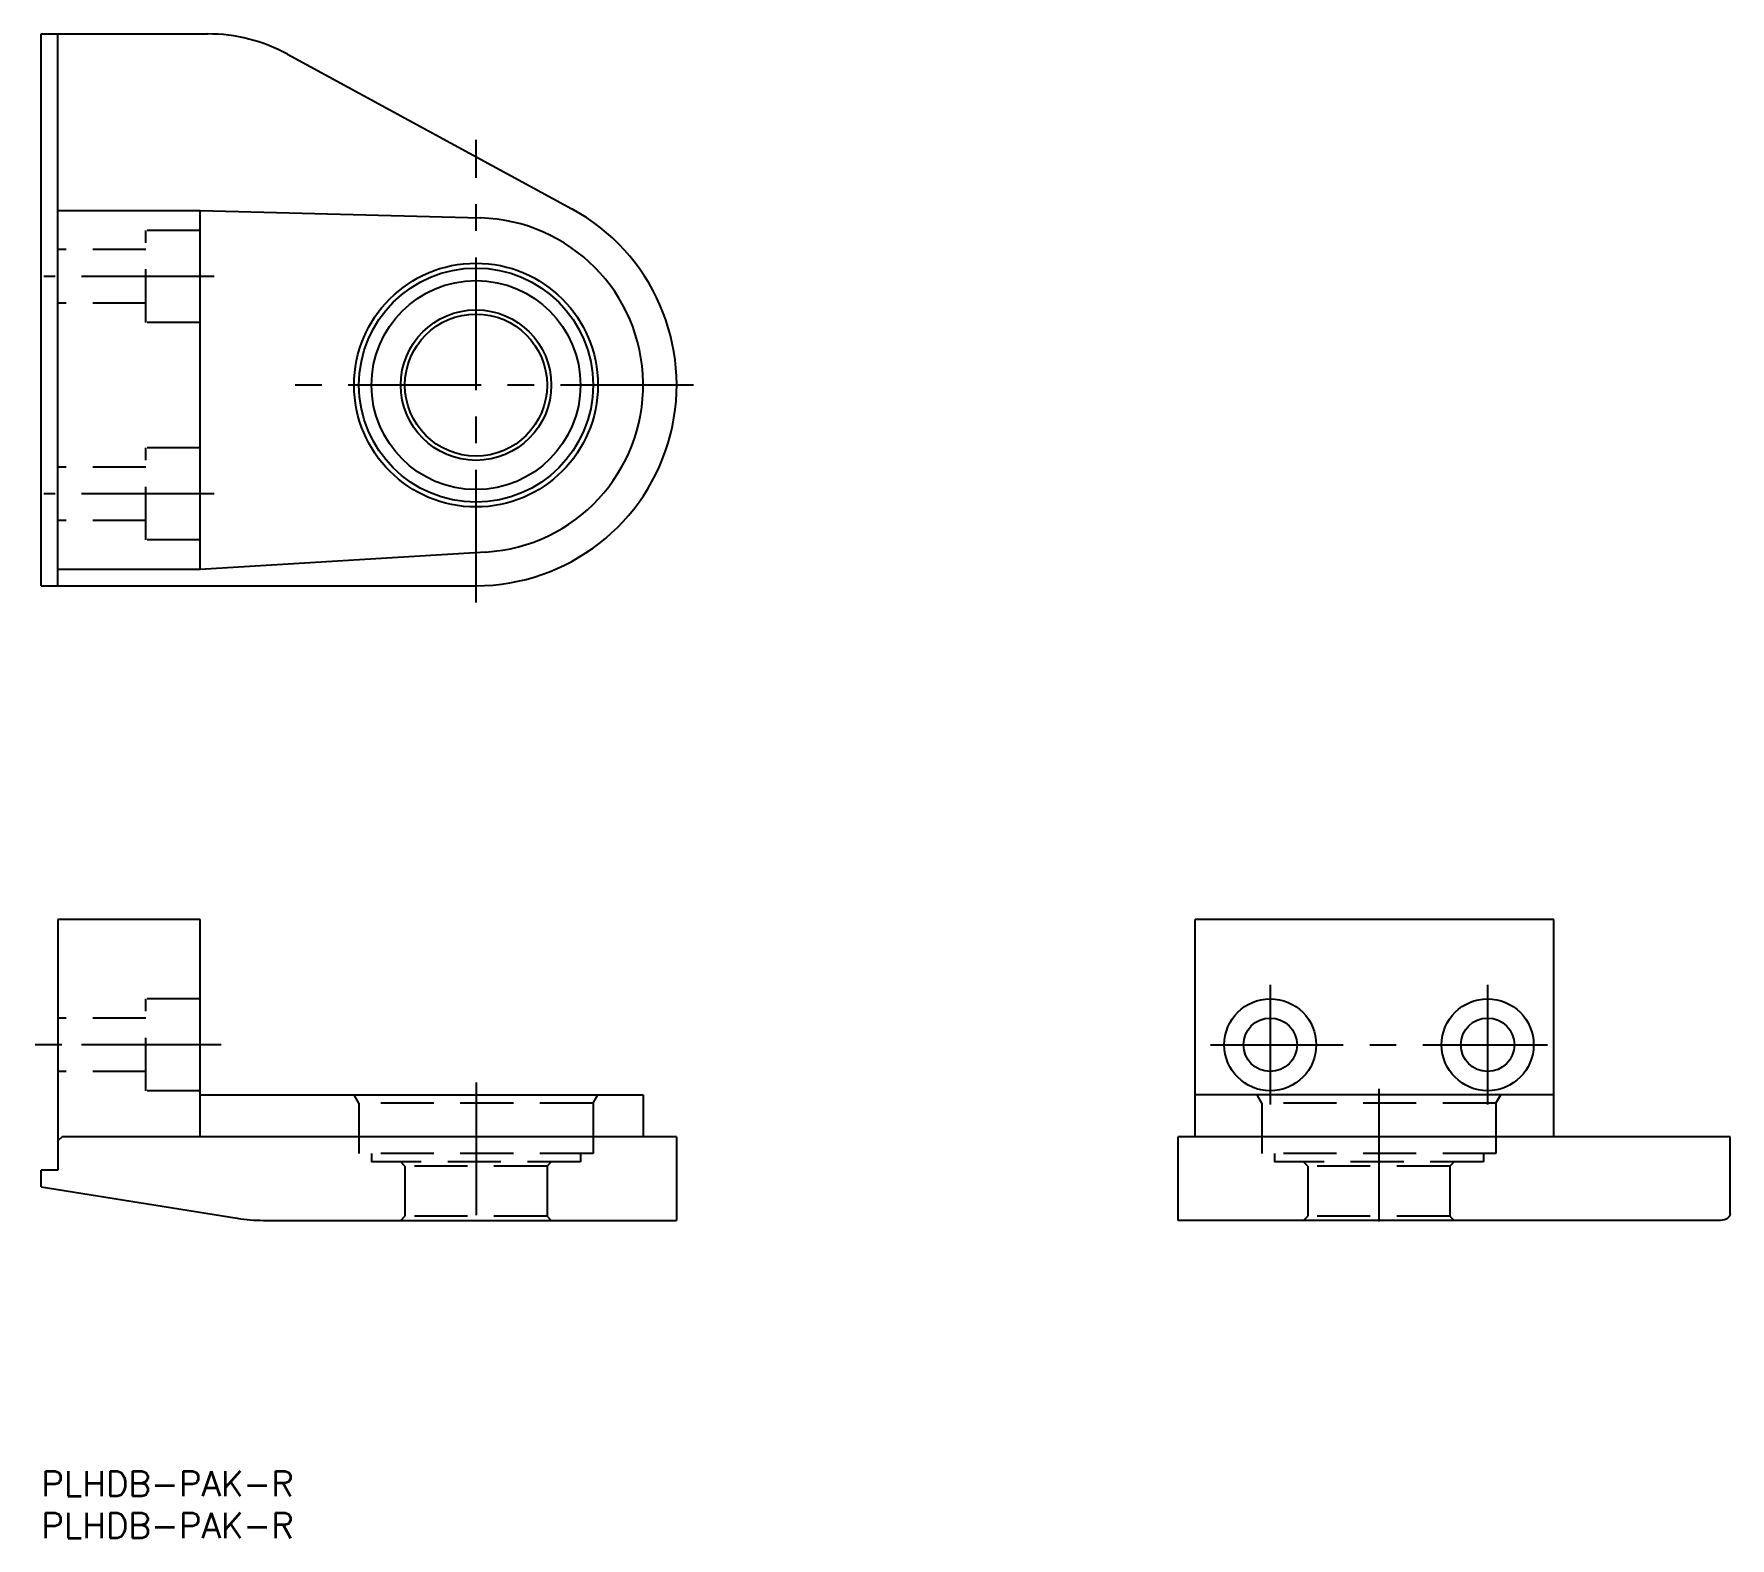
# Model space of a CAD drawing. Extents: x -1 to 202, y -9 to 171.
import ezdxf

# ---------------------------------------------------------------- set-up
doc = ezdxf.new("R2010")
doc.units = 0
doc.header["$LTSCALE"] = 0.5
doc.linetypes.add('CENTER', pattern=[50.8, 31.75, -6.35, 6.35, -6.35])
doc.linetypes.add('DASHED', pattern=[19.05, 12.7, -6.35])
doc.layers.get('0').update_dxf_attribs({"linetype": 'CONTINUOUS'})
doc.layers.add('CENTER', color=1, linetype='CENTER')
doc.styles.get("Standard").update_dxf_attribs({"font": 'txt.shx', "height": 3, "bigfont": 'bigfont.shx'})

# ---------------------------------------------------------------- blocks, each defined once
blk = doc.blocks.new('*U42')
at = {"color": 7, "linetype": 'CONTINUOUS'}
for p in [(0, -4), (0, -9)]:
    blk.add_text('PLHDB-PAK-R', height=3, dxfattribs=at).set_placement(p)

msp = doc.modelspace()

# ---------------------------------------------------------------- linework, layer by layer
at = {"color": 7, "linetype": 'CONTINUOUS'}
for p, q in [((0, 104.9), (0, 170.9)), ((0, 170.9), (19.91, 170.9)), ((2, 104.9), (2, 170.9)), ((29.47, 168.47), (63.46, 149.98)), ((2, 149.8), (19, 149.8)), ((19, 106.9), (19, 149.8)), ((19, 149.8), (52.54, 148.89)), ((19, 106.9), (53.19, 108.94)), ((2, 106.9), (19, 106.9)), ((0, 104.9), (52, 104.9)), ((19, 65), (2, 65)), ((2, 65), (2, 35)), ((19, 39), (19, 65)), ((180.9, 65), (138, 65)), ((138, 39), (138, 65)), ((180.9, 39), (180.9, 65)), ((19, 44), (72, 44)), ((72, 44), (72, 39)), ((180.9, 44), (138, 44)), ((2.5, 39), (2, 38.5)), ((76, 39), (2.5, 39)), ((76, 39), (76, 29)), ((76, 39), (76, 29)), ((202, 39), (136, 39)), ((136, 29), (136, 39)), ((202, 29.81), (202, 39)), ((2, 35), (0, 35)), ((0, 33), (0, 35)), ((0, 33), (23.43, 29.25)), ((26.59, 29), (76, 29)), ((200.85, 29), (136, 29))]:
    msp.add_line(p, q, dxfattribs=at)
at = {"color": 3, "linetype": 'DASHED'}
for p, q in [((19, 147.4), (12.5, 147.4)), ((12.5, 136.4), (12.5, 147.4)), ((12.5, 145.1), (2, 145.1)), ((12.5, 138.7), (2, 138.7)), ((19, 136.4), (12.5, 136.4)), ((19, 121.4), (12.5, 121.4)), ((12.5, 110.4), (12.5, 121.4)), ((12.5, 119.1), (2, 119.1)), ((12.5, 112.7), (2, 112.7)), ((19, 110.4), (12.5, 110.4)), ((19, 55.5), (12.5, 55.5)), ((12.5, 44.5), (12.5, 55.5)), ((12.5, 53.2), (2, 53.2)), ((12.5, 46.8), (2, 46.8)), ((19, 44.5), (12.5, 44.5)), ((38, 43), (37.42, 44)), ((66, 43), (38, 43)), ((38, 43), (38, 37)), ((66, 43), (66.58, 44)), ((66, 43), (66, 37)), ((145.99, 43), (145.42, 44)), ((173.99, 43), (145.99, 43)), ((145.99, 43), (145.99, 37)), ((173.99, 43), (174.57, 44)), ((173.99, 43), (173.99, 37)), ((66, 37), (38, 37)), ((39.5, 37), (39.5, 36)), ((64.5, 37), (64.5, 36)), ((173.99, 37), (145.99, 37)), ((147.49, 37), (147.49, 36)), ((172.49, 37), (172.49, 36)), ((64.5, 36), (39.5, 36)), ((43.5, 35.5), (43, 36)), ((60.5, 35.5), (43.5, 35.5)), ((43.5, 35.5), (43.5, 29.5)), ((60.5, 35.5), (61, 36)), ((60.5, 35.5), (60.5, 29.5)), ((172.49, 36), (147.49, 36)), ((151.49, 35.5), (150.99, 36)), ((168.49, 35.5), (151.49, 35.5)), ((151.49, 35.5), (151.49, 29.5)), ((168.49, 35.5), (168.99, 36)), ((168.49, 35.5), (168.49, 29.5)), ((43, 29), (43.5, 29.5)), ((60.5, 29.5), (43.5, 29.5)), ((61, 29), (60.5, 29.5)), ((150.99, 29), (151.49, 29.5)), ((168.49, 29.5), (151.49, 29.5)), ((168.99, 29), (168.49, 29.5))]:
    msp.add_line(p, q, dxfattribs=at)
at = {"color": 7, "linetype": 'CONTINUOUS'}
for points in [[(201.69, 29.25), (201.53, 29.14), (201.34, 29.06), (201.11, 29.02), (200.85, 29)], [(202, 29.81), (202, 29.75), (201.98, 29.69), (201.97, 29.63), (201.94, 29.56), (201.9, 29.5), (201.86, 29.44), (201.81, 29.38), (201.75, 29.31), (201.69, 29.25)]]:
    msp.add_lwpolyline(points, dxfattribs=at)
for centre, radius in [((52, 128.9), 14.58), ((52, 128.9), 14), ((52, 128.9), 12.5), ((52, 128.9), 9), ((52, 128.9), 8.5), ((147, 50), 5.5), ((173, 50), 5.5), ((147, 50), 3.2), ((173, 50), 3.2)]:
    msp.add_circle(centre, radius, dxfattribs=at)
for centre, radius, start, end in [((19.91, 150.9), 20, 61.4646, 90), ((52, 128.9), 24, 270, 61.4646), ((52, 128.9), 20, 273.407, 88.4505), ((26.59, 49), 20, 260.9097, 270)]:
    msp.add_arc(centre, radius, start, end, dxfattribs=at)
at = {"layer": 'CENTER', "color": 1, "linetype": 'CENTER'}
for p, q in [((52, 102.9), (52, 158.22)), ((20.7, 141.9), (0.3, 141.9)), ((78, 128.9), (28, 128.9)), ((20.7, 115.9), (0.3, 115.9)), ((147, 57.15), (147, 42.85)), ((173, 57.15), (173, 42.85)), ((21.51, 50), (-0.88, 50)), ((20.7, 50), (0.3, 50)), ((139.85, 50), (180.15, 50)), ((52, 45.5), (52, 27.5)), ((160, 44.73), (160, 28.27))]:
    msp.add_line(p, q, dxfattribs=at)

# ---------------------------------------------------------------- block references
at = {"color": 7, "linetype": 'CONTINUOUS'}
msp.add_blockref('*U42', (0, 0), dxfattribs=at)

doc.saveas('drawing.dxf')
